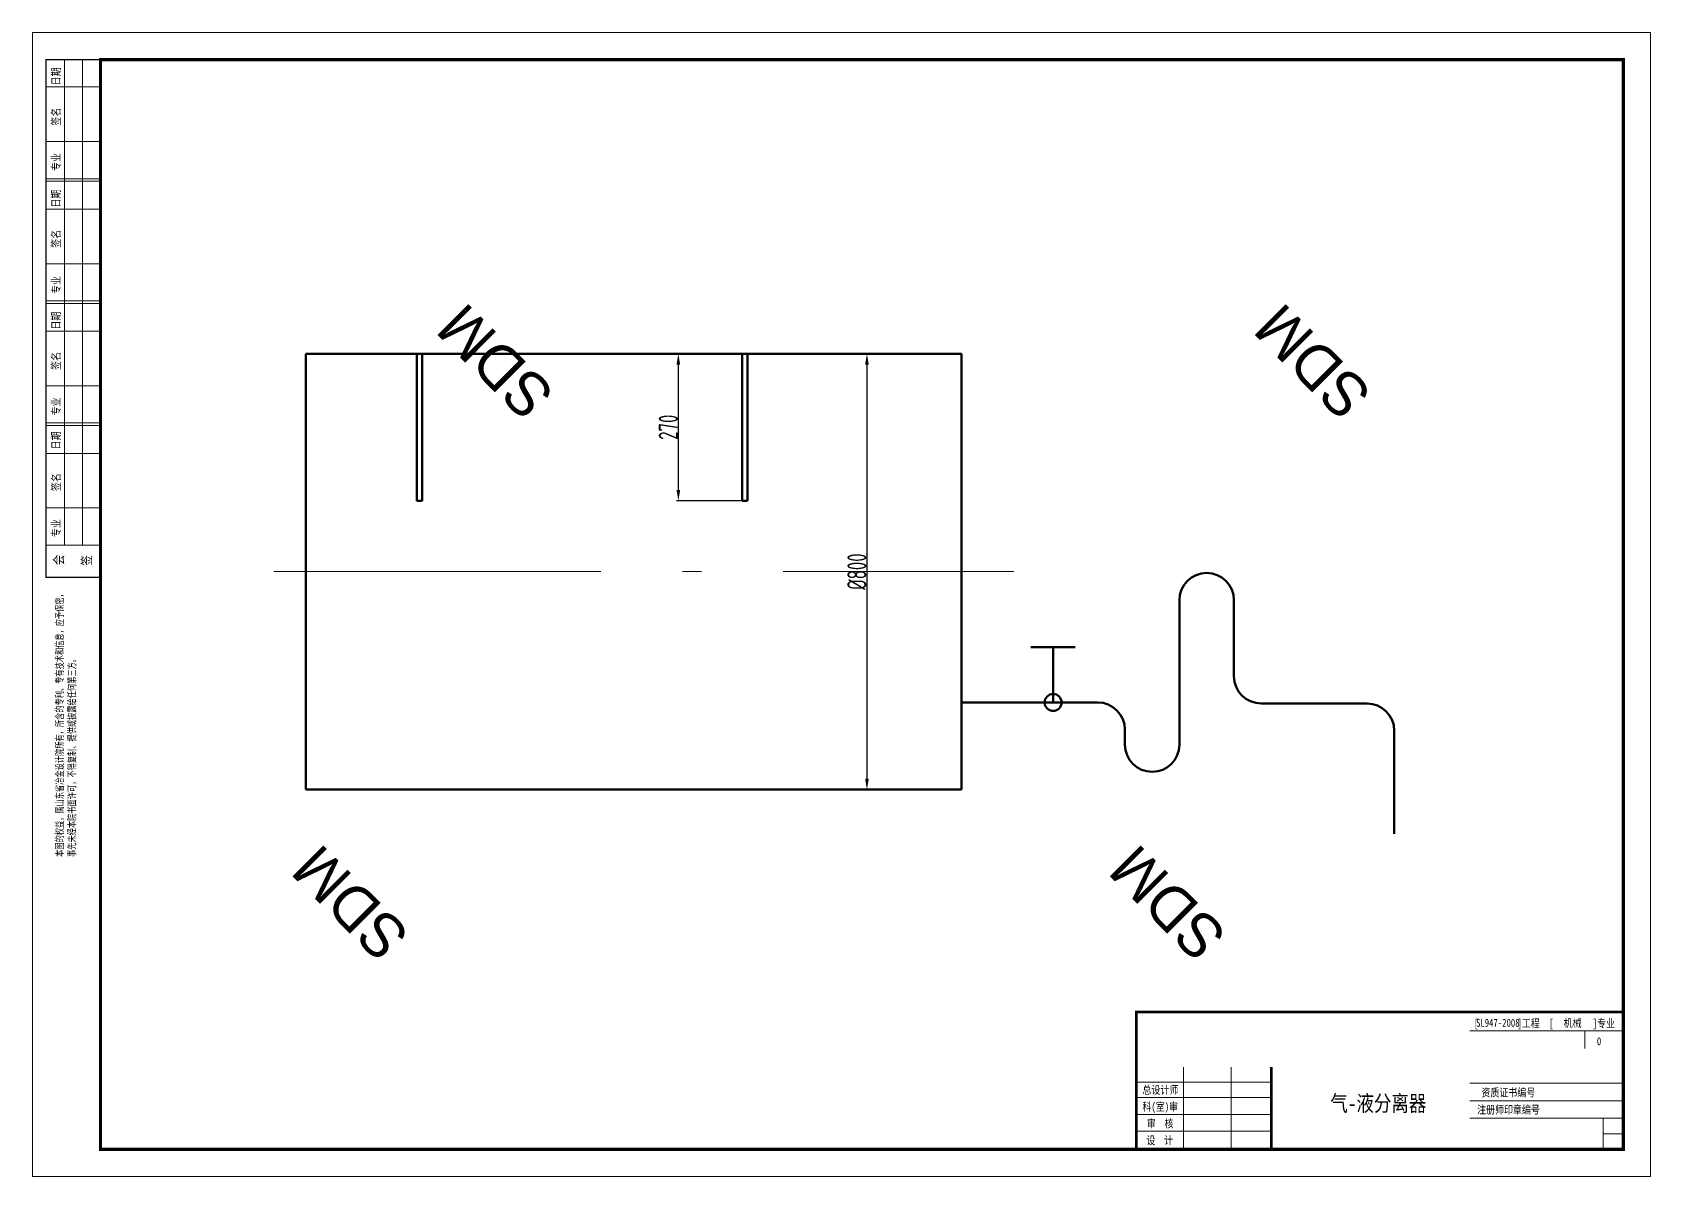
# Model space of a CAD drawing. Header units: millimetres. Extents: x -111403 to -40877, y -22 to 26358.
# Drawn here: x -80349 to -77379, y 4931 to 7031 of the extents above; entities that cross this region are included whole.
import ezdxf

# ---------------------------------------------------------------- set-up
doc = ezdxf.new("R2010")
doc.units = ezdxf.units.MM
doc.header["$PDMODE"] = 34
doc.header["$PDSIZE"] = -6
doc.linetypes.add('ACAD_ISO10W100', pattern=[18.7, 12, -3, 0.7, -3])
doc.layers.add('SDMDI', color=253, linetype='Continuous')
for name, color, linetype, lineweight in [('TK', 7, 'Continuous', 20), ('中心线', 1, 'ACAD_ISO10W100', 18), ('标注', 7, 'Continuous', 18), ('粗实线', 2, 'Continuous', 70)]:
    doc.layers.add(name, color=color, linetype=linetype, lineweight=lineweight)
doc.styles.add('HGCAD', font='gbenor.shx', dxfattribs={"width": 0.75, "bigfont": 'gbcbig.shx'})
doc.styles.add('sdmdi', font='STCAIYUN.TTF', dxfattribs={"height": 16})
doc.styles.add('宋体', font='SimSun.ttf', dxfattribs={"width": 0.7})
doc.dimstyles.new('HGCAD$0', dxfattribs={"dimtxt": 20, "dimasz": 16, "dimexe": 4, "dimexo": 1, "dimgap": 1, "dimtad": 1, "dimtoh": 1, "dimdec": 0, "dimdsep": 46, "dimtxsty": 'HGCAD', "dimcen": 0, "dimadec": 1, "dimazin": 0, "dimtfac": 1, "dimtdec": 0, "dimtmove": 0, "dimatfit": 1, "dimfxl": 0, "dimarcsym": 0})

# ---------------------------------------------------------------- blocks, each defined once
blk = doc.blocks.new('*D152')
at = {"layer": 'Defpoints', "color": 0}
for p in [(-79163.5, 6441.5), (-79046.5, 6441.5), (-79046.5, 6171.5)]:
    blk.add_point(p, dxfattribs=at)
at = {"layer": '标注', "color": 0, "lineweight": -2}
for p, q in [((-79047.5, 6441.5), (-79167, 6441.5)), ((-79163.5, 6191.5), (-79163.5, 6421.5)), ((-79047.5, 6171.5), (-79167, 6171.5))]:
    blk.add_line(p, q, dxfattribs=at)
at = {"layer": '标注', "color": 0}
for points in [[(-79166.9, 6421.5), (-79160.2, 6421.5), (-79163.5, 6441.5)], [(-79166.9, 6191.5), (-79160.2, 6191.5), (-79163.5, 6171.5)]]:
    blk.add_solid(points, dxfattribs=at)
at = {"layer": '标注', "color": 0, "insert": (-79182, 6306.5), "char_height": 35, "attachment_point": 5, "rotation": 90, "style": 'HGCAD'}
blk.add_mtext('270', dxfattribs=at)
blk = doc.blocks.new('*D153')
at = {"layer": 'Defpoints', "color": 0}
for p in [(-78868.6, 6441.5), (-78868.6, 5641.5), (-78817.4, 5641.5)]:
    blk.add_point(p, dxfattribs=at)
at = {"layer": '标注', "color": 0, "lineweight": -2}
for p, q in [((-78867.6, 6441.5), (-78813.9, 6441.5)), ((-78817.4, 6421.5), (-78817.4, 5661.5)), ((-78867.6, 5641.5), (-78813.9, 5641.5))]:
    blk.add_line(p, q, dxfattribs=at)
at = {"layer": '标注', "color": 0}
for points in [[(-78820.7, 6421.5), (-78814, 6421.5), (-78817.4, 6441.5)], [(-78820.7, 5661.5), (-78814, 5661.5), (-78817.4, 5641.5)]]:
    blk.add_solid(points, dxfattribs=at)
at = {"layer": '标注', "color": 0, "insert": (-78835.9, 6041.5), "char_height": 35, "attachment_point": 5, "rotation": 90, "style": 'HGCAD'}
blk.add_mtext('%%C800', dxfattribs=at)

msp = doc.modelspace()

# ---------------------------------------------------------------- linework, layer by layer
at = {"layer": 'TK', "color": 4}
for p, q in [((-77429.0887, 5198.6278), (-77710.9449, 5198.6278)), ((-78236.6225, 4981.1541), (-78236.6225, 5132.1452)), ((-78149.0079, 4981.1541), (-78149.0079, 5132.1452)), ((-78075.0419, 5104.593), (-78323.023, 5104.593)), ((-77429.0887, 5102.4569), (-77710.9449, 5102.4569)), ((-78323.023, 5076.2217), (-78075.188, 5076.2217)), ((-77429.0887, 5070.4), (-77710.9449, 5070.4)), ((-78075.0419, 5045.3491), (-78323.023, 5045.3491)), ((-77429.0887, 5038.3431), (-77710.9449, 5038.3431)), ((-77466.2779, 4981.1541), (-77466.2779, 5038.3431)), ((-78323.023, 5014.4766), (-78075.0419, 5014.4766)), ((-77429.0887, 5009.9747), (-77466.2779, 5009.9747))]:
    msp.add_line(p, q, dxfattribs=at)
at = {"layer": 'TK', "color": 7}
msp.add_line((-77499.6143, 5166.5708), (-77499.6143, 5198.6278), dxfattribs=at)
at = {"layer": 'TK'}
msp.add_lwpolyline([(-80349.0887, 4931.1541), (-77379.0887, 4931.1541), (-77379.0887, 7031.1541), (-80349.0887, 7031.1541)], close=True, dxfattribs=at)
at = {"layer": 'TK', "color": 1, "const_width": 2.5}
msp.add_lwpolyline([(-80324.0887, 6981.1541), (-80324.0887, 6031.1541), (-80224.0887, 6031.1541), (-80224.0887, 6981.1541)], close=True, dxfattribs=at)
at = {"layer": 'TK', "color": 4, "linetype": 'Continuous'}
for points in [[(-80289.8495, 6090.1465), (-80289.8495, 6981.1541)], [(-80256.9388, 6090.1465), (-80256.9388, 6981.1541)], [(-80322.6996, 6930.9059), (-80223.9675, 6930.9059)], [(-80322.6996, 6830.8108), (-80223.9675, 6830.8108)], [(-80322.7602, 6757.8975), (-80224.0281, 6757.8975)], [(-80322.6996, 6762.6511), (-80223.9675, 6762.6511)], [(-80322.7602, 6706.7378), (-80224.0281, 6706.7378)], [(-80322.7602, 6606.6426), (-80224.0281, 6606.6426)], [(-80322.7602, 6538.4829), (-80224.0281, 6538.4829)], [(-80322.7602, 6533.7293), (-80224.0281, 6533.7293)], [(-80322.7602, 6482.5696), (-80224.0281, 6482.5696)], [(-80322.7602, 6382.4745), (-80224.0281, 6382.4745)], [(-80322.7602, 6314.3147), (-80224.0281, 6314.3147)], [(-80322.7602, 6309.5612), (-80224.0281, 6309.5612)], [(-80322.7602, 6258.4014), (-80224.0281, 6258.4014)], [(-80322.7602, 6158.3063), (-80224.0281, 6158.3063)], [(-80322.7602, 6090.1465), (-80224.0281, 6090.1465)]]:
    msp.add_lwpolyline(points, dxfattribs=at)
at = {"layer": 'TK', "const_width": 6}
msp.add_lwpolyline([(-80224.0887, 4981.1541), (-77429.0887, 4981.1541), (-77429.0887, 6981.1541), (-80224.0887, 6981.1541)], close=True, dxfattribs=at)
at = {"layer": 'TK', "color": 1, "linetype": 'Continuous', "const_width": 5}
msp.add_lwpolyline([(-77429.0887, 4981.1541), (-78323.023, 4981.1541), (-78323.023, 5233.3195), (-77429.0887, 5233.423), (-77429.0887, 4981.1541)], dxfattribs=at)
at = {"layer": 'TK', "color": 1, "const_width": 5}
msp.add_lwpolyline([(-78075.188, 4980.9402), (-78075.188, 5132.1452)], dxfattribs=at)
at = {"layer": '中心线', "ltscale": 50}
msp.add_line((-79905.9097, 6041.4803), (-78547.506, 6041.4803), dxfattribs=at)
at = {"layer": '粗实线', "ltscale": 50}
for p, q in [((-79847.2527, 6441.4803), (-78644.0345, 6441.4803)), ((-79847.2527, 6441.4803), (-79847.2527, 5641.4803)), ((-79643.6093, 6441.4803), (-79643.6093, 6171.4803)), ((-79633.6093, 6441.4803), (-79633.6093, 6171.4803)), ((-79046.4716, 6441.4803), (-79046.4716, 6171.4803)), ((-79036.4716, 6441.4803), (-79036.4716, 6171.4803)), ((-78644.0345, 6441.4803), (-78644.0345, 5641.4803)), ((-79643.6093, 6171.4803), (-79633.6093, 6171.4803)), ((-79046.4716, 6171.4803), (-79036.4716, 6171.4803)), ((-78243.8766, 5989.0895), (-78243.8766, 5724.0906)), ((-78143.8766, 5989.0895), (-78143.8766, 5849.5589)), ((-78475.7749, 5902.9426), (-78516.6007, 5902.9426)), ((-78475.7749, 5801.4803), (-78475.7749, 5902.9426)), ((-78475.7749, 5902.9426), (-78434.949, 5902.9426)), ((-78644.0345, 5801.4803), (-78475.7749, 5801.4803)), ((-78475.7749, 5801.4803), (-78393.8766, 5801.4803)), ((-78093.8766, 5799.5589), (-77899.5374, 5799.5589)), ((-78343.8766, 5751.4803), (-78343.8766, 5724.0906)), ((-77849.5374, 5749.5589), (-77849.5374, 5560.0284)), ((-78293.8766, 5674.0906), (-78293.8766, 5674.0906)), ((-79847.2527, 5641.4803), (-78644.0345, 5641.4803))]:
    msp.add_line(p, q, dxfattribs=at)
msp.add_circle((-78475.7749, 5801.4803), 15.526, dxfattribs=at)
for centre, start, end in [((-78193.8766, 5989.0895), 90, 180), ((-78193.8766, 5989.0895), 0, 90), ((-78093.8766, 5849.5589), 180, 270), ((-78393.8766, 5751.4803), 0, 90), ((-77899.5374, 5749.5589), 0, 90), ((-78293.8766, 5724.0906), 180, 270), ((-78293.8766, 5724.0906), 270, 0)]:
    msp.add_arc(centre, 50, start, end, dxfattribs=at)

# ---------------------------------------------------------------- texts
at = {"layer": 'SDMDI', "style": 'sdmdi'}
for p in [(-79387.0127, 6370.4614), (-77887.0127, 6370.4614), (-79653.2276, 5376.9339), (-78153.2276, 5376.9339)]:
    msp.add_text('SDM', height=80, rotation=135, dxfattribs=at).set_placement(p)
at = {"layer": 'TK', "color": 4, "style": '宋体', "width": 0.8}
for s, height, p in [('日期', 14.68461, (-80298.2811, 6934.0176)), ('签名', 14.68461, (-80298.2811, 6860.0359)), ('专业', 14.68461, (-80298.2811, 6776.8626)), ('日期', 14.68461, (-80298.3417, 6709.8494)), ('签名', 14.68461, (-80298.3417, 6635.8677)), ('专业', 14.68461, (-80298.3417, 6551.0456)), ('日期', 14.68461, (-80298.3417, 6485.6812)), ('签名', 14.68461, (-80298.3417, 6411.6995)), ('专业', 14.68461, (-80298.3417, 6328.1568)), ('日期', 14.68461, (-80298.3417, 6265.8877)), ('签名', 14.68461, (-80298.0222, 6189.1835)), ('专业', 14.68461, (-80298.3417, 6104.8765)), ('会', 17.6215, (-80291.9198, 6053.4125)), ('签', 17.6215, (-80240.6665, 6052.5125))]:
    msp.add_text(s, height=height, rotation=90, dxfattribs=at).set_placement(p)
for s, height, p in [('[         ]工程', 14.684612, (-77703.3548, 5204.9897)), ('SL947-2008', 14.68461, (-77699.5157, 5206.1796)), ('[         ]专业', 14.684612, (-77565.2959, 5204.9897)), ('机械', 14.68461, (-77538.7598, 5205.6944)), ('0', 14.6846, (-77477.7069, 5172.2257)), ('总设计师', 14.68461, (-78311.7392, 5082.9387)), ('气-液分离器', 29.36922, (-77967.0112, 5051.0764)), ('资质证书编号', 14.68461, (-77689.538, 5078.0879)), ('科(室)审', 14.68461, (-78311.7392, 5052.0662)), ('注册师印章编号', 14.68461, (-77697.5243, 5046.6335)), ('审  核', 14.68461, (-78303.75, 5021.1534)), ('设  计', 14.68461, (-78304.5074, 4990.3253))]:
    msp.add_text(s, height=height, dxfattribs=at).set_placement(p)
at = {"layer": 'TK', "insert": (-80305.81, 5518.0245), "char_height": 13.5, "width": 1049.5765, "attachment_point": 1, "rotation": 90, "style": '宋体'}
msp.add_mtext('本图的权益，属山东省冶金设计院所有，所含的专利、专有技术和信息，应予保密，\\P事先未经本院书面许可，不得复制、提供或披露给任何第三方。', dxfattribs=at)

# ---------------------------------------------------------------- dimensions: what is measured, and where the dimension line sits
at = {"layer": '标注'}
dim = msp.add_linear_dim(base=(-79163.5394, 6441.4803), p1=(-79046.4716, 6171.4803), p2=(-79046.4716, 6441.4803), angle=90, dimstyle='HGCAD$0', override={"dimtxt": 35, "dimasz": 20, "dimexe": 3.5}, dxfattribs=at)
dim.commit()
dim.dimension.update_dxf_attribs({"geometry": '*D152', "text_midpoint": (-79182.0394, 6306.4803)})
dim = msp.add_linear_dim(base=(-78817.3739, 5641.4803), p1=(-78868.6214, 6441.4803), p2=(-78868.6214, 5641.4803), angle=90, text='%%C800', dimstyle='HGCAD$0', override={"dimtxt": 35, "dimasz": 20, "dimexe": 3.5}, dxfattribs=at)
dim.commit()
dim.dimension.update_dxf_attribs({"geometry": '*D153', "text_midpoint": (-78835.8739, 6041.4803)})

doc.saveas('drawing.dxf')
